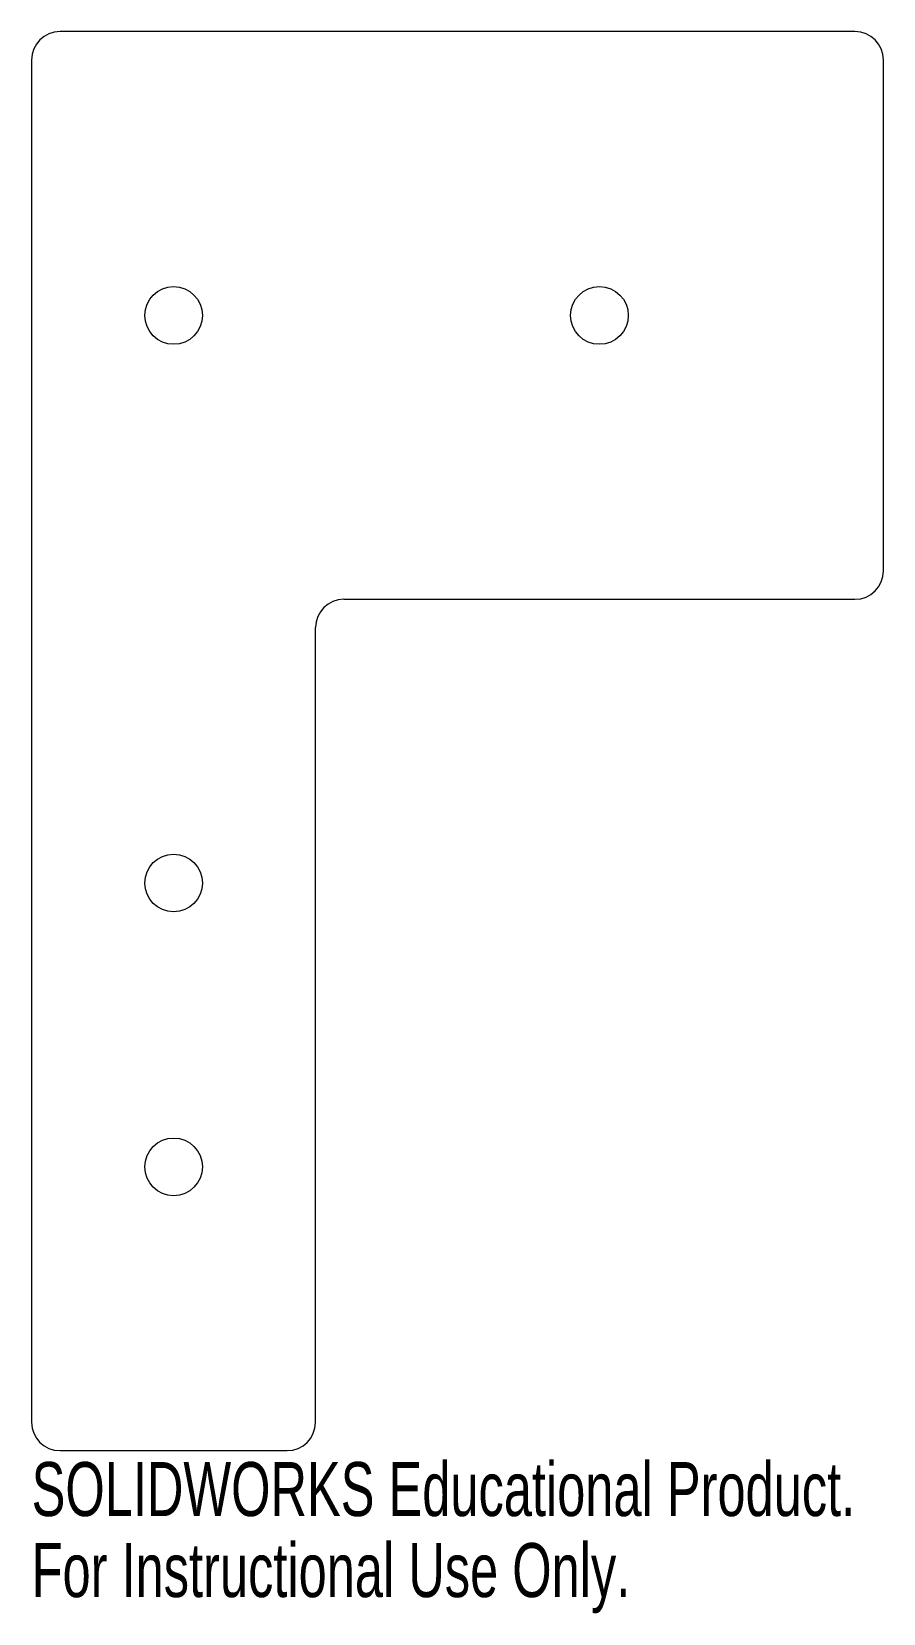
# Model space of a CAD drawing. Header units: inches. Extents: x -0.5 to 2.5, y -3.07 to 2.5.
import ezdxf

# ---------------------------------------------------------------- set-up
doc = ezdxf.new("R2010")
doc.units = ezdxf.units.IN
doc.header["$MEASUREMENT"] = 0
doc.styles.add('SLDTEXTSTYLE0', font='TXT', dxfattribs={"width": 0.7})

msp = doc.modelspace()

# ---------------------------------------------------------------- linework, layer by layer
at = {"color": 7, "linetype": 'Continuous', "lineweight": 15}
for p, q in [((2.4, 2.5), (-0.4, 2.5)), ((-0.5, 2.4), (-0.5, -2.4)), ((2.5, 0.6), (2.5, 2.4)), ((0.6, 0.5), (2.4, 0.5)), ((0.5, -2.4), (0.5, 0.4)), ((-0.4, -2.5), (0.4, -2.5))]:
    msp.add_line(p, q, dxfattribs=at)
for centre in [(0, 1.5), (1.5, 1.5), (0, -0.5), (0, -1.5)]:
    msp.add_circle(centre, 0.1016, dxfattribs=at)
for centre, start, end in [((-0.4, 2.4), 90, 180), ((2.4, 2.4), 0, 90), ((2.4, 0.6), 270, 0), ((0.6, 0.4), 90, 180), ((-0.4, -2.4), 180, 270), ((0.4, -2.4), 270, 0)]:
    msp.add_arc(centre, 0.1, start, end, dxfattribs=at)

# ---------------------------------------------------------------- texts
at = {"color": 7, "linetype": 'Continuous', "char_height": 0.1903, "attachment_point": 1, "style": 'SLDTEXTSTYLE0'}
for s, insert in [('SOLIDWORKS Educational Product.', (-0.5, -2.5401)), ('For Instructional Use Only.', (-0.5, -2.8256))]:
    msp.add_mtext(s, dxfattribs=dict(at, insert=insert))

doc.saveas('drawing.dxf')
